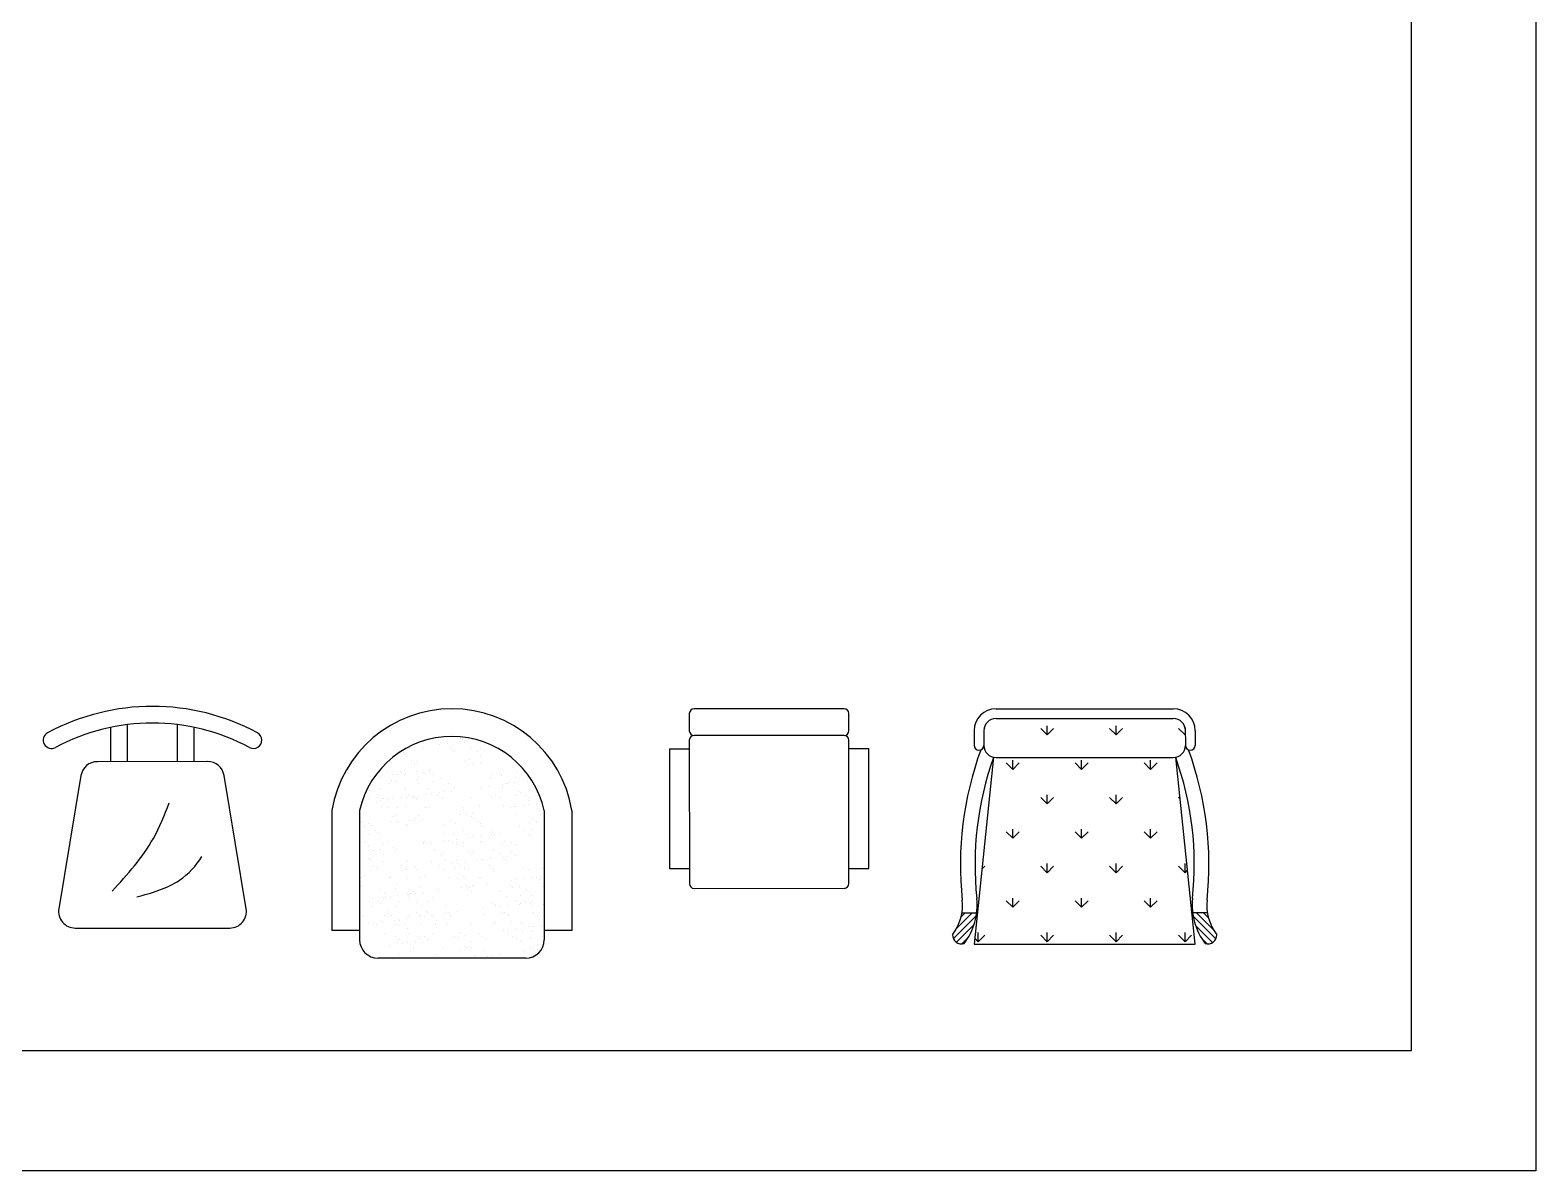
# Model space of a CAD drawing. Header units: inches. Extents: x 3.4 to 45.9, y 14.3 to 39.1.
# Drawn here: x 20.348 to 24.425, y 14.302 to 17.391 of the extents above; entities that cross this region are included whole.
import ezdxf

# ---------------------------------------------------------------- set-up
doc = ezdxf.new("R2010")
doc.units = ezdxf.units.IN
doc.header["$MEASUREMENT"] = 0
for name, color, linetype in [('1', 1, 'Continuous'), ('4', 4, 'Continuous'), ('kadrbm', 4, 'Continuous')]:
    doc.layers.add(name, color=color, linetype=linetype)

# ---------------------------------------------------------------- blocks, each defined once
blk = doc.blocks.new('kadrbm')
at = {"layer": 'kadrbm', "color": 4}
blk.add_lwpolyline([(0, 0), (0, 24.7972), (21, 24.7972), (21, 0), (0, 0)], close=True, dxfattribs=at)
blk.add_lwpolyline([(20.6631, 0.3257), (20.6631, 24.4603), (0.3369, 24.4603), (0.3369, 0.3257), (20.6631, 0.3257)], dxfattribs=at)

msp = doc.modelspace()

# ---------------------------------------------------------------- hatches: boundary and pattern name
at = {"layer": '4'}
h = msp.add_hatch(dxfattribs=at)
h.set_pattern_fill('ANSI31', color=256, scale=0.1056, style=0)
h.set_pattern_definition([(45, (-202.90784, -227.363615), (-0.0093338095, 0.0093338095), [])])
h.paths.add_polyline_path([(22.8456, 14.9418, 0.492307), (22.877, 14.9177, 0.134299), (22.9111, 15.0009), (22.8711, 15.0009, -0.12486)])

# ---------------------------------------------------------------- linework, layer by layer
at = {"layer": '1'}
for p, q in [((22.9306, 15.4981), (22.9327, 15.5003)), ((23.1019, 15.4828), (23.0844, 15.5003)), ((23.1019, 15.4828), (23.1019, 15.5075)), ((23.1019, 15.4828), (23.1194, 15.5003)), ((23.2885, 15.4828), (23.271, 15.5003)), ((23.2885, 15.4828), (23.2885, 15.5075)), ((23.2885, 15.4828), (23.306, 15.5003)), ((23.4752, 15.4828), (23.4577, 15.5003)), ((23.4752, 15.4828), (23.4764, 15.484)), ((23.0085, 15.3894), (23.0085, 15.4142)), ((23.1952, 15.3894), (23.1952, 15.4142)), ((23.3819, 15.3894), (23.3819, 15.4142)), ((23.0085, 15.3894), (22.991, 15.4069)), ((23.0085, 15.3894), (23.026, 15.4069)), ((23.1952, 15.3894), (23.1777, 15.4069)), ((23.1952, 15.3894), (23.2127, 15.4069)), ((23.3819, 15.3894), (23.3644, 15.4069)), ((23.3819, 15.3894), (23.3994, 15.4069)), ((23.1019, 15.2961), (23.0844, 15.3136)), ((23.1019, 15.2961), (23.1019, 15.3208)), ((23.1019, 15.2961), (23.1194, 15.3136)), ((23.2885, 15.2961), (23.271, 15.3136)), ((23.2885, 15.2961), (23.2885, 15.3208)), ((23.2885, 15.2961), (23.306, 15.3136)), ((23.4617, 15.3096), (23.4577, 15.3136)), ((23.0085, 15.2027), (22.991, 15.2202)), ((23.0085, 15.2027), (23.0085, 15.2275)), ((23.0085, 15.2027), (23.026, 15.2202)), ((23.1952, 15.2027), (23.1777, 15.2202)), ((23.1952, 15.2027), (23.1952, 15.2275)), ((23.1952, 15.2027), (23.2127, 15.2202)), ((23.3819, 15.2027), (23.3644, 15.2202)), ((23.3819, 15.2027), (23.3819, 15.2275)), ((23.3819, 15.2027), (23.3994, 15.2202)), ((23.1019, 15.1094), (23.1019, 15.1342)), ((23.2885, 15.1094), (23.2885, 15.1342)), ((23.4752, 15.1094), (23.4752, 15.1342)), ((22.9251, 15.1194), (22.9327, 15.1269)), ((23.1019, 15.1094), (23.0844, 15.1269)), ((23.1019, 15.1094), (23.1194, 15.1269)), ((23.2885, 15.1094), (23.271, 15.1269)), ((23.2885, 15.1094), (23.306, 15.1269)), ((23.4752, 15.1094), (23.4577, 15.1269)), ((23.4752, 15.1094), (23.4819, 15.1161)), ((23.0085, 15.0161), (22.991, 15.0336)), ((23.0085, 15.0161), (23.0085, 15.0408)), ((23.0085, 15.0161), (23.026, 15.0336)), ((23.1952, 15.0161), (23.1777, 15.0336)), ((23.1952, 15.0161), (23.1952, 15.0408)), ((23.1952, 15.0161), (23.2127, 15.0336)), ((23.3819, 15.0161), (23.3644, 15.0336)), ((23.3819, 15.0161), (23.3819, 15.0408)), ((23.3819, 15.0161), (23.3994, 15.0336)), ((23.5584, 14.9305), (23.497, 14.9919)), ((23.5495, 14.9207), (23.5034, 14.9668)), ((23.5517, 14.9559), (23.5066, 15.0009)), ((23.5384, 14.9878), (23.5253, 15.0009)), ((22.9152, 14.9227), (22.9056, 14.9323)), ((22.9152, 14.9227), (22.9152, 14.9475)), ((22.9152, 14.9227), (22.9327, 14.9402)), ((23.1019, 14.9227), (23.0844, 14.9402)), ((23.1019, 14.9227), (23.1019, 14.9475)), ((23.1019, 14.9227), (23.1194, 14.9402)), ((23.2885, 14.9227), (23.271, 14.9402)), ((23.2885, 14.9227), (23.2885, 14.9475)), ((23.2885, 14.9227), (23.306, 14.9402)), ((23.4752, 14.9227), (23.4577, 14.9402)), ((23.4752, 14.9227), (23.4752, 14.9475)), ((23.4752, 14.9227), (23.4927, 14.9402)), ((23.5347, 14.9169), (23.5203, 14.9313))]:
    msp.add_line(p, q, dxfattribs=at)
at = {"layer": '4'}
for p, q in [((22.1328, 15.5405), (22.1328, 15.494)), ((22.552, 15.5534), (22.1456, 15.5533)), ((22.5648, 15.4941), (22.5648, 15.5406)), ((22.9633, 15.5533), (23.4434, 15.5533)), ((20.5666, 15.4102), (20.5666, 15.5033)), ((20.6116, 15.4102), (20.6116, 15.5107)), ((20.7466, 15.4102), (20.7466, 15.5107)), ((20.7916, 15.4102), (20.7916, 15.5033)), ((22.9633, 15.5269), (23.4434, 15.5269)), ((23.4752, 15.5027), (23.4764, 15.4543)), ((21.4561, 15.4575), (21.4561, 15.4575)), ((21.4588, 15.4612), (21.4588, 15.4612)), ((21.4767, 15.4602), (21.4767, 15.4602)), ((21.5112, 15.4648), (21.5112, 15.4648)), ((21.5141, 15.4736), (21.5141, 15.4736)), ((21.5188, 15.4693), (21.5188, 15.4693)), ((21.5238, 15.4609), (21.5238, 15.4609)), ((21.5244, 15.4665), (21.5244, 15.4665)), ((21.5451, 15.4692), (21.5451, 15.4692)), ((22.1328, 15.4685), (22.1329, 15.08)), ((22.5521, 15.4814), (22.1456, 15.4813)), ((22.5649, 15.0801), (22.5648, 15.4686)), ((22.9039, 15.4939), (22.9039, 15.4543)), ((22.9303, 15.4939), (22.9303, 15.4543)), ((23.5028, 15.4939), (23.5028, 15.4543)), ((21.3596, 15.4352), (21.3596, 15.4352)), ((21.3614, 15.4291), (21.3614, 15.4291)), ((21.3661, 15.4248), (21.3661, 15.4248)), ((21.3745, 15.4468), (21.3745, 15.4468)), ((21.38, 15.4146), (21.38, 15.4146)), ((21.3877, 15.4485), (21.3877, 15.4485)), ((21.4098, 15.4462), (21.4098, 15.4462)), ((21.4889, 15.4463), (21.4889, 15.4463)), ((21.4932, 15.4374), (21.4932, 15.4374)), ((21.4996, 15.4395), (21.4996, 15.4395)), ((21.5382, 15.4149), (21.5382, 15.4149)), ((21.5409, 15.4491), (21.5409, 15.4491)), ((21.5597, 15.4382), (21.5597, 15.4382)), ((21.5661, 15.4259), (21.5661, 15.4259)), ((21.568, 15.4464), (21.568, 15.4464)), ((21.5708, 15.4216), (21.5708, 15.4216)), ((21.5787, 15.4396), (21.5787, 15.4396)), ((21.6369, 15.4155), (21.6369, 15.4155)), ((22.0788, 15.4452), (22.0789, 15.1212)), ((22.0788, 15.4452), (22.1328, 15.4452)), ((22.5648, 15.4454), (22.6188, 15.4454)), ((22.6189, 15.1214), (22.6188, 15.4454)), ((22.9568, 15.422), (22.9039, 14.9161)), ((22.9633, 15.4213), (23.4434, 15.4213)), ((23.5028, 14.9161), (23.4499, 15.422)), ((20.4854, 15.3725), (20.4254, 15.0122)), ((20.8285, 15.4104), (20.5297, 15.4101)), ((20.9329, 15.0122), (20.8729, 15.3728)), ((21.2947, 15.3854), (21.2947, 15.3854)), ((21.3118, 15.3822), (21.3118, 15.3822)), ((21.3254, 15.4089), (21.3254, 15.4089)), ((21.3295, 15.3751), (21.3295, 15.3751)), ((21.3427, 15.3768), (21.3427, 15.3768)), ((21.3513, 15.3824), (21.3513, 15.3824)), ((21.3612, 15.3863), (21.3612, 15.3863)), ((21.362, 15.3756), (21.362, 15.3756)), ((21.3634, 15.3795), (21.3634, 15.3795)), ((21.3882, 15.4045), (21.3882, 15.4045)), ((21.394, 15.4114), (21.394, 15.4114)), ((21.3979, 15.3841), (21.3979, 15.3841)), ((21.4111, 15.3858), (21.4111, 15.3858)), ((21.4134, 15.3813), (21.4134, 15.3813)), ((21.4181, 15.3771), (21.4181, 15.3771)), ((21.4262, 15.3859), (21.4262, 15.3859)), ((21.4304, 15.3826), (21.4304, 15.3826)), ((21.4318, 15.3885), (21.4318, 15.3885)), ((21.4411, 15.3757), (21.4411, 15.3757)), ((21.5254, 15.4119), (21.5254, 15.4119)), ((21.5346, 15.4021), (21.5346, 15.4021)), ((21.5479, 15.4038), (21.5479, 15.4038)), ((21.5685, 15.4065), (21.5685, 15.4065)), ((21.5993, 15.376), (21.5993, 15.376)), ((21.6182, 15.3782), (21.6182, 15.3782)), ((21.6229, 15.3739), (21.6229, 15.3739)), ((21.6263, 15.3889), (21.6263, 15.3889)), ((21.6676, 15.383), (21.6676, 15.383)), ((21.6784, 15.3762), (21.6784, 15.3762)), ((21.2654, 15.3325), (21.2654, 15.3325)), ((21.295, 15.3705), (21.295, 15.3705)), ((21.2963, 15.3365), (21.2963, 15.3365)), ((21.3214, 15.3509), (21.3214, 15.3509)), ((21.327, 15.36), (21.327, 15.36)), ((21.3371, 15.3591), (21.3371, 15.3591)), ((21.3418, 15.3548), (21.3418, 15.3548)), ((21.3628, 15.3373), (21.3628, 15.3373)), ((21.3639, 15.3345), (21.3639, 15.3345)), ((21.3956, 15.3624), (21.3956, 15.3624)), ((21.4005, 15.351), (21.4005, 15.351)), ((21.4278, 15.337), (21.4278, 15.337)), ((21.4402, 15.3568), (21.4402, 15.3568)), ((21.462, 15.3633), (21.462, 15.3633)), ((21.4655, 15.3336), (21.4655, 15.3336)), ((21.4796, 15.3512), (21.4796, 15.3512)), ((21.4964, 15.3395), (21.4964, 15.3395)), ((21.5713, 15.3411), (21.5713, 15.3411)), ((21.5919, 15.3439), (21.5919, 15.3439)), ((21.5956, 15.3654), (21.5956, 15.3654)), ((21.6264, 15.3484), (21.6264, 15.3484)), ((21.6279, 15.34), (21.6279, 15.34)), ((21.6378, 15.3515), (21.6378, 15.3515)), ((21.6397, 15.3501), (21.6397, 15.3501)), ((21.645, 15.3537), (21.645, 15.3537)), ((21.6603, 15.3529), (21.6603, 15.3529)), ((21.6621, 15.3663), (21.6621, 15.3663)), ((21.6948, 15.3574), (21.6948, 15.3574)), ((21.6965, 15.3425), (21.6965, 15.3425)), ((21.2636, 15.3113), (21.2636, 15.3113)), ((21.2846, 15.3034), (21.2846, 15.3034)), ((21.2875, 15.3122), (21.2875, 15.3122)), ((21.2927, 15.3187), (21.2927, 15.3187)), ((21.2978, 15.3051), (21.2978, 15.3051)), ((21.3034, 15.3118), (21.3034, 15.3118)), ((21.3184, 15.3078), (21.3184, 15.3078)), ((21.3286, 15.311), (21.3286, 15.311)), ((21.3529, 15.3124), (21.3529, 15.3124)), ((21.3662, 15.3141), (21.3662, 15.3141)), ((21.3718, 15.3188), (21.3718, 15.3188)), ((21.3825, 15.312), (21.3825, 15.312)), ((21.3868, 15.3168), (21.3868, 15.3168)), ((21.3891, 15.3113), (21.3891, 15.3113)), ((21.3938, 15.3071), (21.3938, 15.3071)), ((21.3972, 15.3135), (21.3972, 15.3135)), ((21.4213, 15.3214), (21.4213, 15.3214)), ((21.4345, 15.3231), (21.4345, 15.3231)), ((21.4509, 15.319), (21.4509, 15.319)), ((21.4552, 15.3259), (21.4552, 15.3259)), ((21.4636, 15.3143), (21.4636, 15.3143)), ((21.4702, 15.3294), (21.4702, 15.3294)), ((21.4897, 15.3304), (21.4897, 15.3304)), ((21.5407, 15.3123), (21.5407, 15.3123)), ((21.5645, 15.2914), (21.5645, 15.2914)), ((21.5972, 15.3165), (21.5972, 15.3165)), ((21.6091, 15.3192), (21.6091, 15.3192)), ((21.6198, 15.3124), (21.6198, 15.3124)), ((21.6295, 15.2911), (21.6295, 15.2911)), ((21.6637, 15.3174), (21.6637, 15.3174)), ((21.6703, 15.3305), (21.6703, 15.3305)), ((21.675, 15.3262), (21.675, 15.3262)), ((21.6882, 15.3194), (21.6882, 15.3194)), ((21.697, 15.306), (21.697, 15.306)), ((21.6981, 15.2935), (21.6981, 15.2935)), ((21.6989, 15.3126), (21.6989, 15.3126)), ((21.7182, 15.2947), (21.7182, 15.2947)), ((21.7314, 15.2965), (21.7314, 15.2965)), ((21.1649, 15.2783), (21.1649, 14.9533)), ((21.2399, 15.2783), (21.2399, 14.9283)), ((21.2411, 15.2625), (21.2411, 15.2625)), ((21.2979, 15.2875), (21.2979, 15.2875)), ((21.3128, 15.2891), (21.3128, 15.2891)), ((21.3175, 15.2848), (21.3175, 15.2848)), ((21.3302, 15.2621), (21.3302, 15.2621)), ((21.3396, 15.2645), (21.3396, 15.2645)), ((21.3419, 15.2873), (21.3419, 15.2873)), ((21.3644, 15.2884), (21.3644, 15.2884)), ((21.3896, 15.2514), (21.3896, 15.2514)), ((21.3923, 15.2552), (21.3923, 15.2552)), ((21.3988, 15.2646), (21.3988, 15.2646)), ((21.4102, 15.2542), (21.4102, 15.2542)), ((21.4159, 15.2868), (21.4159, 15.2868)), ((21.421, 15.2874), (21.421, 15.2874)), ((21.4294, 15.2881), (21.4294, 15.2881)), ((21.5131, 15.2677), (21.5131, 15.2677)), ((21.5176, 15.2859), (21.5176, 15.2859)), ((21.5222, 15.2816), (21.5222, 15.2816)), ((21.5263, 15.2695), (21.5263, 15.2695)), ((21.5302, 15.2651), (21.5302, 15.2651)), ((21.5443, 15.2614), (21.5443, 15.2614)), ((21.547, 15.2722), (21.547, 15.2722)), ((21.5505, 15.2555), (21.5505, 15.2555)), ((21.6499, 15.2857), (21.6499, 15.2857)), ((21.6583, 15.2879), (21.6583, 15.2879)), ((21.6631, 15.2875), (21.6631, 15.2875)), ((21.6653, 15.2684), (21.6653, 15.2684)), ((21.6837, 15.2902), (21.6837, 15.2902)), ((21.7087, 15.2558), (21.7087, 15.2558)), ((21.7223, 15.2828), (21.7223, 15.2828)), ((21.727, 15.2785), (21.727, 15.2785)), ((21.7303, 15.2681), (21.7303, 15.2681)), ((21.7374, 15.288), (21.7374, 15.288)), ((21.7399, 15.2783), (21.7399, 14.9283)), ((21.8149, 15.2783), (21.8149, 14.9533)), ((21.2448, 15.2481), (21.2448, 15.2481)), ((21.2528, 15.2334), (21.2528, 15.2334)), ((21.2632, 15.2422), (21.2632, 15.2422)), ((21.2668, 15.2135), (21.2668, 15.2135)), ((21.2735, 15.2362), (21.2735, 15.2362)), ((21.2834, 15.2235), (21.2834, 15.2235)), ((21.2885, 15.2191), (21.2885, 15.2191)), ((21.2932, 15.2148), (21.2932, 15.2148)), ((21.3239, 15.2482), (21.3239, 15.2482)), ((21.3419, 15.2452), (21.3419, 15.2452)), ((21.3625, 15.2237), (21.3625, 15.2237)), ((21.366, 15.2394), (21.366, 15.2394)), ((21.3695, 15.2371), (21.3695, 15.2371)), ((21.3764, 15.2497), (21.3764, 15.2497)), ((21.403, 15.2484), (21.403, 15.2484)), ((21.4668, 15.2165), (21.4668, 15.2165)), ((21.468, 15.2391), (21.468, 15.2391)), ((21.4821, 15.2485), (21.4821, 15.2485)), ((21.4933, 15.2159), (21.4933, 15.2159)), ((21.4979, 15.2117), (21.4979, 15.2117)), ((21.4996, 15.2416), (21.4996, 15.2416)), ((21.5206, 15.224), (21.5206, 15.224)), ((21.5318, 15.2161), (21.5318, 15.2161)), ((21.5612, 15.2487), (21.5612, 15.2487)), ((21.5661, 15.2424), (21.5661, 15.2424)), ((21.5696, 15.2382), (21.5696, 15.2382)), ((21.5704, 15.2095), (21.5704, 15.2095)), ((21.5743, 15.2339), (21.5743, 15.2339)), ((21.5964, 15.2137), (21.5964, 15.2137)), ((21.5997, 15.2241), (21.5997, 15.2241)), ((21.6004, 15.2186), (21.6004, 15.2186)), ((21.6049, 15.214), (21.6049, 15.214)), ((21.6181, 15.2158), (21.6181, 15.2158)), ((21.6728, 15.236), (21.6728, 15.236)), ((21.6865, 15.2248), (21.6865, 15.2248)), ((21.698, 15.2128), (21.698, 15.2128)), ((21.6997, 15.2446), (21.6997, 15.2446)), ((21.7071, 15.2275), (21.7071, 15.2275)), ((21.7194, 15.249), (21.7194, 15.249)), ((21.2546, 15.1913), (21.2546, 15.1913)), ((21.263, 15.169), (21.263, 15.169)), ((21.2653, 15.1845), (21.2653, 15.1845)), ((21.2763, 15.1708), (21.2763, 15.1708)), ((21.2969, 15.1735), (21.2969, 15.1735)), ((21.3011, 15.1896), (21.3011, 15.1896)), ((21.3153, 15.1945), (21.3153, 15.1945)), ((21.3314, 15.178), (21.3314, 15.178)), ((21.3406, 15.1714), (21.3406, 15.1714)), ((21.4128, 15.1916), (21.4128, 15.1916)), ((21.413, 15.1888), (21.413, 15.1888)), ((21.4169, 15.1936), (21.4169, 15.1936)), ((21.4216, 15.1894), (21.4216, 15.1894)), ((21.4337, 15.1915), (21.4337, 15.1915)), ((21.4437, 15.1691), (21.4437, 15.1691)), ((21.4682, 15.196), (21.4682, 15.196)), ((21.4814, 15.1978), (21.4814, 15.1978)), ((21.4919, 15.1917), (21.4919, 15.1917)), ((21.5012, 15.1926), (21.5012, 15.1926)), ((21.502, 15.2005), (21.502, 15.2005)), ((21.5026, 15.1849), (21.5026, 15.1849)), ((21.52, 15.1914), (21.52, 15.1914)), ((21.5365, 15.205), (21.5365, 15.205)), ((21.5497, 15.2068), (21.5497, 15.2068)), ((21.5677, 15.1935), (21.5677, 15.1935)), ((21.571, 15.1919), (21.571, 15.1919)), ((21.5817, 15.1851), (21.5817, 15.1851)), ((21.602, 15.1697), (21.602, 15.1697)), ((21.6217, 15.1905), (21.6217, 15.1905)), ((21.6264, 15.1862), (21.6264, 15.1862)), ((21.6327, 15.1932), (21.6327, 15.1932)), ((21.6501, 15.192), (21.6501, 15.192)), ((21.6608, 15.1852), (21.6608, 15.1852)), ((21.6685, 15.1705), (21.6685, 15.1705)), ((21.7027, 15.2085), (21.7027, 15.2085)), ((21.2642, 15.1491), (21.2642, 15.1491)), ((21.2684, 15.1645), (21.2684, 15.1645)), ((21.2689, 15.1448), (21.2689, 15.1448)), ((21.3027, 15.1407), (21.3027, 15.1407)), ((21.3039, 15.1599), (21.3039, 15.1599)), ((21.3334, 15.1642), (21.3334, 15.1642)), ((21.3542, 15.1279), (21.3542, 15.1279)), ((21.3692, 15.1415), (21.3692, 15.1415)), ((21.4342, 15.1412), (21.4342, 15.1412)), ((21.4571, 15.1288), (21.4571, 15.1288)), ((21.4621, 15.1602), (21.4621, 15.1602)), ((21.4684, 15.1675), (21.4684, 15.1675)), ((21.469, 15.1459), (21.469, 15.1459)), ((21.4737, 15.1417), (21.4737, 15.1417)), ((21.4916, 15.1333), (21.4916, 15.1333)), ((21.5028, 15.1437), (21.5028, 15.1437)), ((21.5048, 15.1351), (21.5048, 15.1351)), ((21.5124, 15.1281), (21.5124, 15.1281)), ((21.5254, 15.1378), (21.5254, 15.1378)), ((21.5334, 15.1672), (21.5334, 15.1672)), ((21.5412, 15.1604), (21.5412, 15.1604)), ((21.5453, 15.1682), (21.5453, 15.1682)), ((21.55, 15.1639), (21.55, 15.1639)), ((21.5599, 15.1423), (21.5599, 15.1423)), ((21.5693, 15.1446), (21.5693, 15.1446)), ((21.5732, 15.1441), (21.5732, 15.1441)), ((21.5915, 15.1283), (21.5915, 15.1283)), ((21.5938, 15.1468), (21.5938, 15.1468)), ((21.6203, 15.1605), (21.6203, 15.1605)), ((21.6283, 15.1514), (21.6283, 15.1514)), ((21.6343, 15.1442), (21.6343, 15.1442)), ((21.6415, 15.1531), (21.6415, 15.1531)), ((21.6485, 15.166), (21.6485, 15.166)), ((21.6622, 15.1558), (21.6622, 15.1558)), ((21.2453, 15.0962), (21.2453, 15.0962)), ((21.252, 15.1018), (21.252, 15.1018)), ((21.27, 15.1156), (21.27, 15.1156)), ((21.2751, 15.1277), (21.2751, 15.1277)), ((21.2858, 15.1209), (21.2858, 15.1209)), ((21.291, 15.1245), (21.291, 15.1245)), ((21.3209, 15.0971), (21.3209, 15.0971)), ((21.3244, 15.0963), (21.3244, 15.0963)), ((21.3548, 15.1153), (21.3548, 15.1153)), ((21.3649, 15.121), (21.3649, 15.121)), ((21.3681, 15.1171), (21.3681, 15.1171)), ((21.3708, 15.0926), (21.3708, 15.0926)), ((21.3926, 15.1236), (21.3926, 15.1236)), ((21.3973, 15.1194), (21.3973, 15.1194)), ((21.4035, 15.0965), (21.4035, 15.0965)), ((21.4194, 15.0991), (21.4194, 15.0991)), ((21.47, 15.1186), (21.47, 15.1186)), ((21.4826, 15.0966), (21.4826, 15.0966)), ((21.4957, 15.1214), (21.4957, 15.1214)), ((21.5044, 15.0948), (21.5044, 15.0948)), ((21.521, 15.0982), (21.521, 15.0982)), ((21.5231, 15.1213), (21.5231, 15.1213)), ((21.5257, 15.0939), (21.5257, 15.0939)), ((21.535, 15.1183), (21.535, 15.1183)), ((21.5617, 15.0968), (21.5617, 15.0968)), ((21.5709, 15.0956), (21.5709, 15.0956)), ((21.5974, 15.1205), (21.5974, 15.1205)), ((21.6021, 15.1162), (21.6021, 15.1162)), ((21.6022, 15.1215), (21.6022, 15.1215)), ((21.6517, 15.0887), (21.6517, 15.0887)), ((21.665, 15.0904), (21.665, 15.0904)), ((21.6813, 15.1216), (21.6813, 15.1216)), ((21.6856, 15.0931), (21.6856, 15.0931)), ((21.7005, 15.1183), (21.7005, 15.1183)), ((21.7045, 15.0978), (21.7045, 15.0978)), ((21.7201, 15.0977), (21.7201, 15.0977)), ((21.7258, 15.0951), (21.7258, 15.0951)), ((21.7305, 15.0908), (21.7305, 15.0908)), ((21.7333, 15.0994), (21.7333, 15.0994)), ((21.7351, 15.1213), (21.7351, 15.1213)), ((22.0789, 15.1212), (22.1329, 15.1212)), ((22.5649, 15.1214), (22.6189, 15.1214)), ((21.2446, 15.0748), (21.2446, 15.0748)), ((21.2956, 15.0641), (21.2956, 15.0641)), ((21.3063, 15.0573), (21.3063, 15.0573)), ((21.3366, 15.0663), (21.3366, 15.0663)), ((21.343, 15.0768), (21.343, 15.0768)), ((21.3438, 15.0481), (21.3438, 15.0481)), ((21.3683, 15.0537), (21.3683, 15.0537)), ((21.373, 15.0494), (21.373, 15.0494)), ((21.3747, 15.0642), (21.3747, 15.0642)), ((21.3783, 15.0527), (21.3783, 15.0527)), ((21.3854, 15.0574), (21.3854, 15.0574)), ((21.3915, 15.0544), (21.3915, 15.0544)), ((21.4052, 15.0688), (21.4052, 15.0688)), ((21.4121, 15.0571), (21.4121, 15.0571)), ((21.4466, 15.0617), (21.4466, 15.0617)), ((21.4538, 15.0644), (21.4538, 15.0644)), ((21.515, 15.0707), (21.515, 15.0707)), ((21.5282, 15.0724), (21.5282, 15.0724)), ((21.5329, 15.0645), (21.5329, 15.0645)), ((21.5366, 15.0693), (21.5366, 15.0693)), ((21.5436, 15.0577), (21.5436, 15.0577)), ((21.5478, 15.0737), (21.5478, 15.0737)), ((21.5489, 15.0751), (21.5489, 15.0751)), ((21.5834, 15.0797), (21.5834, 15.0797)), ((21.6227, 15.0579), (21.6227, 15.0579)), ((21.6375, 15.0464), (21.6375, 15.0464)), ((21.6494, 15.0728), (21.6494, 15.0728)), ((21.6541, 15.0685), (21.6541, 15.0685)), ((21.6717, 15.0726), (21.6717, 15.0726)), ((21.6762, 15.0483), (21.6762, 15.0483)), ((21.6911, 15.0648), (21.6911, 15.0648)), ((21.7018, 15.058), (21.7018, 15.058)), ((21.7061, 15.0488), (21.7061, 15.0488)), ((21.7367, 15.0723), (21.7367, 15.0723)), ((22.1457, 15.0673), (22.5522, 15.0674)), ((21.2658, 15.0326), (21.2658, 15.0326)), ((21.2732, 15.0177), (21.2732, 15.0177)), ((21.2754, 15.0391), (21.2754, 15.0391)), ((21.292, 15.0314), (21.292, 15.0314)), ((21.2966, 15.0271), (21.2966, 15.0271)), ((21.3059, 15.0428), (21.3059, 15.0428)), ((21.3099, 15.0437), (21.3099, 15.0437)), ((21.3187, 15.0068), (21.3187, 15.0068)), ((21.3231, 15.0454), (21.3231, 15.0454)), ((21.3382, 15.0174), (21.3382, 15.0174)), ((21.3449, 15.0327), (21.3449, 15.0327)), ((21.3724, 15.0437), (21.3724, 15.0437)), ((21.3951, 15.0291), (21.3951, 15.0291)), ((21.4068, 15.0198), (21.4068, 15.0198)), ((21.4204, 15.0059), (21.4204, 15.0059)), ((21.424, 15.0329), (21.424, 15.0329)), ((21.4374, 15.0434), (21.4374, 15.0434)), ((21.4732, 15.0207), (21.4732, 15.0207)), ((21.5723, 15.0124), (21.5723, 15.0124)), ((21.5999, 15.026), (21.5999, 15.026)), ((21.6068, 15.0229), (21.6068, 15.0229)), ((21.6068, 15.017), (21.6068, 15.017)), ((21.62, 15.0187), (21.62, 15.0187)), ((21.6407, 15.0214), (21.6407, 15.0214)), ((21.6613, 15.0333), (21.6613, 15.0333)), ((21.6733, 15.0237), (21.6733, 15.0237)), ((21.6752, 15.026), (21.6752, 15.026)), ((21.6884, 15.0277), (21.6884, 15.0277)), ((21.7015, 15.0251), (21.7015, 15.0251)), ((21.7062, 15.0208), (21.7062, 15.0208)), ((21.709, 15.0304), (21.709, 15.0304)), ((21.7383, 15.0234), (21.7383, 15.0234)), ((21.2477, 14.9935), (21.2477, 14.9935)), ((21.2649, 14.972), (21.2649, 14.972)), ((21.2748, 14.9687), (21.2748, 14.9687)), ((21.2781, 14.9737), (21.2781, 14.9737)), ((21.2863, 14.969), (21.2863, 14.969)), ((21.2988, 14.9764), (21.2988, 14.9764)), ((21.3075, 14.9939), (21.3075, 14.9939)), ((21.3161, 15.0005), (21.3161, 15.0005)), ((21.3268, 14.9937), (21.3268, 14.9937)), ((21.3333, 14.981), (21.3333, 14.981)), ((21.3398, 14.9684), (21.3398, 14.9684)), ((21.3465, 14.9827), (21.3465, 14.9827)), ((21.3487, 14.9794), (21.3487, 14.9794)), ((21.3654, 14.9691), (21.3654, 14.9691)), ((21.3672, 14.9854), (21.3672, 14.9854)), ((21.374, 14.9947), (21.374, 14.9947)), ((21.3952, 15.0006), (21.3952, 15.0006)), ((21.4017, 14.99), (21.4017, 14.99)), ((21.4059, 14.9938), (21.4059, 14.9938)), ((21.4084, 14.9709), (21.4084, 14.9709)), ((21.4149, 14.9917), (21.4149, 14.9917)), ((21.4251, 15.0017), (21.4251, 15.0017)), ((21.4355, 14.9944), (21.4355, 14.9944)), ((21.439, 14.9944), (21.439, 14.9944)), ((21.4445, 14.9693), (21.4445, 14.9693)), ((21.4472, 14.9814), (21.4472, 14.9814)), ((21.47, 14.999), (21.47, 14.999)), ((21.4743, 15.0008), (21.4743, 15.0008)), ((21.4748, 14.9718), (21.4748, 14.9718)), ((21.4833, 15.0007), (21.4833, 15.0007)), ((21.485, 14.994), (21.485, 14.994)), ((21.5039, 15.0034), (21.5039, 15.0034)), ((21.5398, 14.9714), (21.5398, 14.9714)), ((21.5741, 14.9977), (21.5741, 14.9977)), ((21.6027, 14.9695), (21.6027, 14.9695)), ((21.6084, 14.9739), (21.6084, 14.9739)), ((21.6252, 15.0028), (21.6252, 15.0028)), ((21.6298, 14.9985), (21.6298, 14.9985)), ((21.6325, 15.0011), (21.6325, 15.0011)), ((21.6391, 14.9974), (21.6391, 14.9974)), ((21.6432, 14.9943), (21.6432, 14.9943)), ((21.6519, 14.9783), (21.6519, 14.9783)), ((21.6749, 14.9748), (21.6749, 14.9748)), ((21.6818, 14.9697), (21.6818, 14.9697)), ((21.7077, 14.9999), (21.7077, 14.9999)), ((21.7116, 15.0012), (21.7116, 15.0012)), ((21.7118, 14.965), (21.7118, 14.965)), ((21.7223, 14.9944), (21.7223, 14.9944)), ((21.7283, 15.0006), (21.7283, 15.0006)), ((21.7324, 14.9678), (21.7324, 14.9678)), ((21.7399, 14.9745), (21.7399, 14.9745)), ((22.8711, 15.0009), (22.9111, 15.0009)), ((23.5356, 15.0009), (23.4956, 15.0009)), ((20.4697, 14.9598), (20.8885, 14.9598)), ((21.2399, 14.9533), (21.1649, 14.9533)), ((21.2405, 14.9425), (21.2405, 14.9425)), ((21.3091, 14.9449), (21.3091, 14.9449)), ((21.3366, 14.9369), (21.3366, 14.9369)), ((21.3474, 14.9301), (21.3474, 14.9301)), ((21.3708, 14.9591), (21.3708, 14.9591)), ((21.3756, 14.9458), (21.3756, 14.9458)), ((21.3961, 14.9359), (21.3961, 14.9359)), ((21.4008, 14.9317), (21.4008, 14.9317)), ((21.4157, 14.937), (21.4157, 14.937)), ((21.4251, 14.9273), (21.4251, 14.9273)), ((21.4265, 14.9302), (21.4265, 14.9302)), ((21.4406, 14.9455), (21.4406, 14.9455)), ((21.4948, 14.9372), (21.4948, 14.9372)), ((21.4992, 14.9337), (21.4992, 14.9337)), ((21.5056, 14.9304), (21.5056, 14.9304)), ((21.5067, 14.938), (21.5067, 14.938)), ((21.5092, 14.9479), (21.5092, 14.9479)), ((21.5273, 14.9408), (21.5273, 14.9408)), ((21.5618, 14.9453), (21.5618, 14.9453)), ((21.5739, 14.9373), (21.5739, 14.9373)), ((21.5847, 14.9305), (21.5847, 14.9305)), ((21.6302, 14.9543), (21.6302, 14.9543)), ((21.6407, 14.9485), (21.6407, 14.9485)), ((21.6434, 14.956), (21.6434, 14.956)), ((21.653, 14.9375), (21.653, 14.9375)), ((21.6638, 14.9306), (21.6638, 14.9306)), ((21.6641, 14.9588), (21.6641, 14.9588)), ((21.6765, 14.9258), (21.6765, 14.9258)), ((21.6772, 14.9551), (21.6772, 14.9551)), ((21.6819, 14.9508), (21.6819, 14.9508)), ((21.6986, 14.9633), (21.6986, 14.9633)), ((21.704, 14.9306), (21.704, 14.9306)), ((21.7093, 14.9509), (21.7093, 14.9509)), ((21.7321, 14.9376), (21.7321, 14.9376)), ((21.8149, 14.9533), (21.7399, 14.9533)), ((21.2538, 14.9048), (21.2538, 14.9048)), ((21.3222, 14.9138), (21.3222, 14.9138)), ((21.3244, 14.9094), (21.3244, 14.9094)), ((21.3414, 14.9195), (21.3414, 14.9195)), ((21.3465, 14.8891), (21.3465, 14.8891)), ((21.3567, 14.9183), (21.3567, 14.9183)), ((21.3699, 14.92), (21.3699, 14.92)), ((21.3772, 14.8968), (21.3772, 14.8968)), ((21.3859, 14.9055), (21.3859, 14.9055)), ((21.3906, 14.9228), (21.3906, 14.9228)), ((21.41, 14.922), (21.41, 14.922)), ((21.4481, 14.8882), (21.4481, 14.8882)), ((21.4528, 14.884), (21.4528, 14.884)), ((21.465, 14.9057), (21.465, 14.9057)), ((21.5108, 14.899), (21.5108, 14.899)), ((21.5245, 14.9105), (21.5245, 14.9105)), ((21.5292, 14.9062), (21.5292, 14.9062)), ((21.5414, 14.9225), (21.5414, 14.9225)), ((21.5441, 14.9058), (21.5441, 14.9058)), ((21.5513, 14.886), (21.5513, 14.886)), ((21.5773, 14.8998), (21.5773, 14.8998)), ((21.5985, 14.8844), (21.5985, 14.8844)), ((21.6191, 14.8871), (21.6191, 14.8871)), ((21.6875, 14.8961), (21.6875, 14.8961)), ((21.7023, 14.9061), (21.7023, 14.9061)), ((21.7109, 14.902), (21.7109, 14.902)), ((21.722, 14.9006), (21.722, 14.9006)), ((21.7293, 14.9074), (21.7293, 14.9074)), ((22.9039, 14.9161), (23.5028, 14.9161)), ((21.6899, 14.8783), (21.2899, 14.8783)), ((21.5852, 14.8826), (21.5852, 14.8826))]:
    msp.add_line(p, q, dxfattribs=at)
for centre, radius, start, end in [((20.6791, 14.9598), 0.6, 61.7556, 118.2493), ((21.4899, 15.2238), 0.3295, 9.5273, 170.4727), ((22.1456, 15.5405), 0.0128, 90.0156, 180.0156), ((22.552, 15.5406), 0.0128, 0.0156, 90.0156), ((22.9633, 15.4939), 0.0594, 90, 180), ((23.4434, 15.4939), 0.0594, 0, 90), ((20.6791, 14.9598), 0.555, 61.7556, 118.2493), ((22.9633, 15.4939), 0.033, 90, 180), ((23.4434, 15.4939), 0.033, 0, 90), ((20.4058, 15.4686), 0.0225, 118.2493, 298.2493), ((20.9524, 15.4686), 0.0225, 241.7556, 61.7556), ((21.4899, 15.2221), 0.2562, 12.6804, 167.3196), ((22.1456, 15.494), 0.0128, 180.0156, 270.0156), ((22.1456, 15.4685), 0.0128, 90.0156, 180.0156), ((22.5521, 15.4941), 0.0128, 270.0156, 0.0156), ((22.5521, 15.4686), 0.0128, 0.0156, 90.0156), ((22.9171, 15.4543), 0.0132, 180, 0), ((22.9633, 15.4543), 0.033, 180, 270), ((23.4434, 15.4543), 0.033, 270, 0), ((23.4896, 15.4543), 0.0132, 180, 0), ((23.7635, 15.132), 0.8967, 159.7713, 186.1659), ((23.7635, 15.132), 0.8571, 160.2764, 186.1659), ((22.6432, 15.132), 0.8571, 353.8341, 19.7236), ((22.6432, 15.132), 0.8967, 353.8341, 20.2287), ((20.5298, 15.3651), 0.045, 90.0609, 170.542), ((20.8285, 15.3654), 0.045, 9.4496, 90.0609), ((22.1457, 15.08), 0.0128, 180.0156, 270.0156), ((22.5522, 15.0801), 0.0128, 270.0156, 0.0156), ((20.4697, 15.0048), 0.045, 170.542, 270), ((20.8885, 15.0048), 0.045, 270, 9.4496), ((22.7418, 15.0217), 0.1309, 322.4227, 6.1659), ((22.7418, 15.0217), 0.1705, 322.4227, 6.1659), ((23.6649, 15.0217), 0.1705, 173.8341, 217.5773), ((23.6649, 15.0217), 0.1309, 173.8341, 217.5773), ((21.2899, 14.9283), 0.05, 180, 270), ((21.6899, 14.9283), 0.05, 270, 0), ((22.8706, 14.9418), 0.025, 180, 284.8455), ((23.5361, 14.9418), 0.025, 255.1545, 0)]:
    msp.add_arc(centre, radius, start, end, dxfattribs=at)
at = {"layer": '4', "start_tangent": (0.747759, 0.66397)}
msp.add_spline([(20.5699, 15.0598), (20.6815, 15.2025), (20.7246, 15.2984)], degree=3, dxfattribs=at)
at = {"layer": '4', "start_tangent": (0.966303, 0.257408), "end_tangent": (0.502534, 0.864558)}
msp.add_spline([(20.6365, 15.0441), (20.752, 15.0891), (20.8127, 15.1537)], degree=3, dxfattribs=at)

# ---------------------------------------------------------------- block references
at = {"layer": 'kadrbm'}
msp.add_blockref('kadrbm', (3.4253, 14.3025), dxfattribs=at)

doc.saveas('drawing.dxf')
